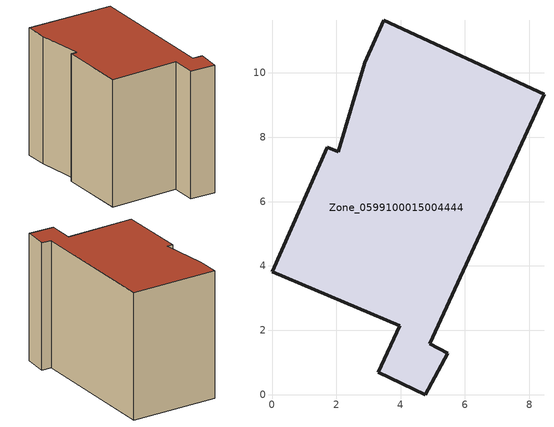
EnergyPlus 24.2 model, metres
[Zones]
Zone_0599100015004444
 floor ground (C_G): 1.72,7.69 2.06,7.54 2.89,10.32 3.47,11.63 8.46,9.34 4.91,1.59 5.47,1.29 4.77,0 3.3,0.7 3.98,2.13 0,3.82 z0.71
 wall outside (C_F): 2.89,10.32 2.06,7.54 1.72,7.69 0,3.82 3.98,2.13 3.3,0.7 4.77,0 5.47,1.29 4.91,1.59 8.46,9.34 3.47,11.63 2.89,10.32 z0.71:8.62
 roof outside (C_R): 2.06,7.54 1.72,7.69 0,3.82 3.98,2.13 3.3,0.7 4.77,0 5.47,1.29 4.91,1.59 8.46,9.34 3.47,11.63 2.89,10.32 z8.62
[BUILDING]
Pand.0599100015004444: North Axis=0; Terrain=City; Loads Convergence Tolerance Value=0.04; Temperature Convergence Tolerance Value=0.4; Solar Distribution=FullExterior; Maximum Number of Warmup Days=25; Minimum Number of Warmup Days=1
[Site:Location]
Rotterdam.The.Hague.AP_ZH_NLD Design_Conditions: Latitude=51.96; Longitude=4.45; Time Zone=1; Elevation=-4.5
[SITE:GROUNDTEMPERATURE:BUILDINGSURFACE]
18, 18, 18, 18, 18, 18, 18, 18, 18, 18, 18, 18
[MATERIAL] Thermal Absorptance=0.9; Solar Absorptance=0.7; Visible Absorptance=0.7
Name | Roughness | Thickness | Conductivity | Density | Specific Heat
G.TC.1965-1974 | MediumSmooth | 0.15 | 0.882353 | 540 | 1210
F.TC.1965-1974 | Rough | 0.3 | 0.697674 | 1920 | 840
R.TC.1965-1974 | MediumRough | 0.2 | 0.232558 | 1500 | 1000
[CONSTRUCTION]
C_G: G.TC.1965-1974
C_F: F.TC.1965-1974
C_R: R.TC.1965-1974
[ZONE]
Zone_0599100015004444: Type=1; Multiplier=1; Ceiling Height=Autocalculate; Volume=Autocalculate; Floor Area=autocalculate; Part of Total Floor Area=Yes
[ZONEINFILTRATION:DESIGNFLOWRATE]
Infil_Zone_0599100015004444: Zone or ZoneList or Space or SpaceList=Zone_0599100015004444; Schedule=AlwaysOn; Design Flow Rate Calculation Method=Flow/Area; Flow Rate per Floor Area=0.003; Constant Term Coefficient=1; Temperature Term Coefficient=0; Velocity Term Coefficient=0; Velocity Squared Term Coefficient=0
[HVACTEMPLATE:ZONE:IDEALLOADSAIRSYSTEM]
Zone_0599100015004444: Maximum Heating Supply Air Temperature=50; Minimum Cooling Supply Air Temperature=13; Maximum Heating Supply Air Humidity Ratio=0.0156; Minimum Cooling Supply Air Humidity Ratio=0.0077; Heating Limit=NoLimit; Cooling Limit=NoLimit; Dehumidification Control Type=ConstantSensibleHeatRatio; Cooling Sensible Heat Ratio=0.7; Dehumidification Setpoint=60; Humidification Control Type=None; Humidification Setpoint=30; Outdoor Air Method=None; Outdoor Air Flow Rate per Person=0.00944; Outdoor Air Flow Rate per Zone Floor Area=0; Outdoor Air Flow Rate per Zone=0; Demand Controlled Ventilation Type=None; Outdoor Air Economizer Type=NoEconomizer; Heat Recovery Type=None; Sensible Heat Recovery Effectiveness=0.7; Latent Heat Recovery Effectiveness=0.65
[ZONECONTROL:THERMOSTAT]
ThermostatControl_Zone_0599100015004444: Zone or ZoneList=Zone_0599100015004444; Control Type Schedule=DualSetpointControlType; Control 1=Thermostat_Zone_0599100015004444; Temperature Difference Between Cutout And Setpoint=0
[THERMOSTATSETPOINT:DUALSETPOINT]
Thermostat_Zone_0599100015004444: Heating Setpoint Temperature Schedule=HeatingSetpoint_Zone_0599100015004444; Cooling Setpoint Temperature Schedule=CoolingSetpoint_Zone_0599100015004444
[SCHEDULE:COMPACT]
HeatingSetpoint_Zone_0599100015004444: Through: 12/31, For: AllDays, Until: 24:00, 21
CoolingSetpoint_Zone_0599100015004444: Through: 12/31, For: AllDays, Until: 24:00, 24
DualSetpointControlType: Through: 12/31, For: AllDays, Until: 24:00, 4
AlwaysOn: Through: 12/31, For: AllDays, Until: 24:00, 1
